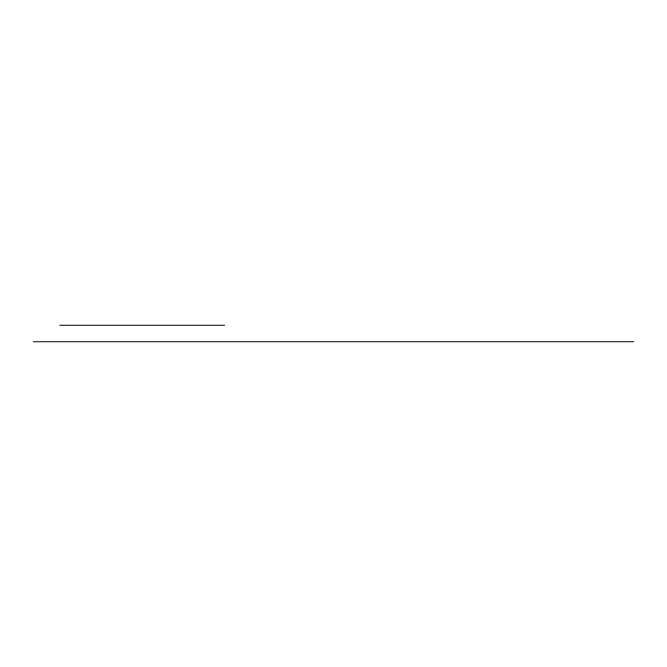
<?xml version="1.0" encoding="UTF-8"?>
<svg xmlns="http://www.w3.org/2000/svg" width="667" height="667" viewBox="0 0 667 667"><rect width="100%" height="100%" fill="white"/><g stroke="black" fill="none" stroke-linecap="round" stroke-linejoin="round"><path stroke-width="1" d="M59.738 325.254L224.654 325.254M33.35 341.746L633.65 341.746"/></g></svg>
